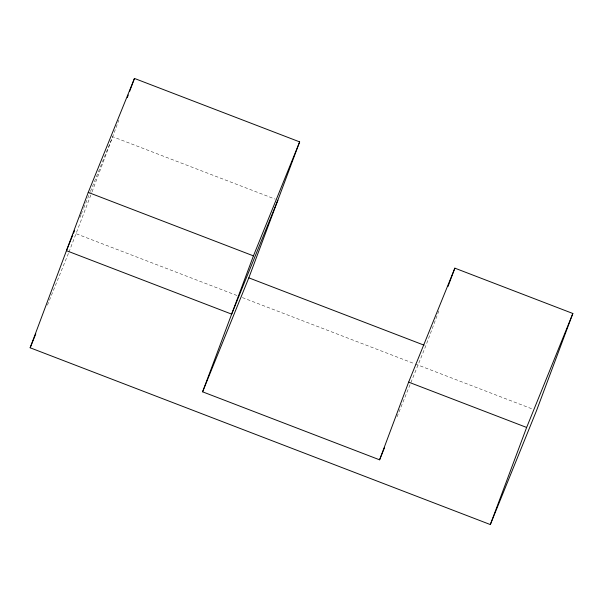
<?xml version="1.0" encoding="UTF-8"?>
<svg xmlns="http://www.w3.org/2000/svg" width="603" height="603" viewBox="0 0 603 603"><rect width="100%" height="100%" fill="white"/><g stroke="black" fill="none" stroke-linecap="round" stroke-linejoin="round"><path stroke-width="0.45" stroke-dasharray="3.02 2.26" d="M68.961 252.084L91.739 192.696M92.063 191.814L118.851 120.178M438.863 310.929L425.808 345.843L396.525 418.052M79.867 217.615L80.923 215M81.277 214.133L83.395 208.909M83.742 208.043L90.096 192.38M90.45 191.513L112.671 136.7L275.232 199.148M47.433 305.156L68.606 252.951M76.362 233.813L237.077 295.553M242.346 297.573L414.472 363.699M415.354 364.039L533.029 409.249"/><path stroke-width="0.9" d="M379.596 459.818L408.638 382.129L454.858 268.154L572.85 313.485L536.542 410.598L490.329 524.565L30.15 347.78L88.242 192.402L134.461 78.435L299.653 141.893L248.82 277.847L202.6 391.822L379.596 459.818L384.533 447.637M127.308 97.565L128.281 94.957M129.585 91.475L134.461 78.435M202.6 391.822L253.433 255.868L299.653 141.893M447.999 286.485L454.858 268.154M490.329 524.565L526.638 427.452L572.85 313.485M72.812 235.012L66.458 250.675L231.65 314.133L277.862 200.158M73.513 233.271L74.576 230.663M30.15 347.78L35.796 333.866M88.242 192.402L253.433 255.868M248.82 277.847L424.06 345.172M408.638 382.129L526.638 427.452"/></g></svg>
